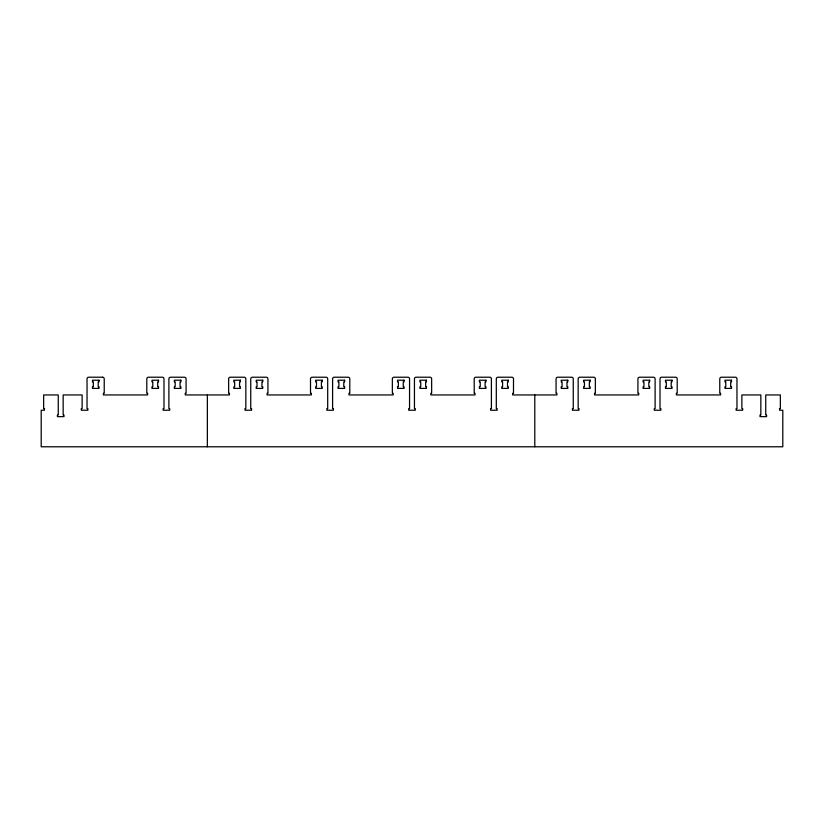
<?xml version="1.0" encoding="UTF-8"?>
<svg xmlns="http://www.w3.org/2000/svg" width="824" height="824" viewBox="0 0 824 824"><rect width="100%" height="100%" fill="white"/><g stroke="black" fill="none" stroke-linecap="round" stroke-linejoin="round"><path stroke-width="1.24" d="M534.786 394.943L534.786 446.783M207.36 394.943L207.36 446.783M102.588 377.217L88.673 377.217A1.638 1.638 0 0 0 87.035 378.844L87.035 408.591L87.859 408.591L87.859 410.228L81.308 410.228L81.308 408.591L82.132 408.591L82.132 394.943L63.16 394.943L63.16 414.997L63.984 414.997L63.984 416.635L57.433 416.635L57.433 414.997L58.257 414.997L58.257 394.943L43.651 394.943L43.651 408.591L44.475 408.591L44.475 410.228L41.2 410.228L41.2 446.783L782.8 446.783L782.8 410.228L779.525 410.228L779.525 408.591L780.349 408.591L780.349 394.943L765.743 394.943L765.743 414.997L766.567 414.997L766.567 416.635L760.016 416.635L760.016 414.997L760.84 414.997L760.84 394.943L741.868 394.943L741.868 408.591L742.692 408.591L742.692 410.228L736.141 410.228L736.141 408.591L736.965 408.591L736.965 378.844A1.638 1.638 0 0 0 735.327 377.217L721.412 377.217A1.638 1.638 0 0 0 719.774 378.844L719.774 393.306L720.588 393.306L720.588 394.943L676.391 394.943L676.391 393.306L677.204 393.306L677.204 378.844A1.638 1.638 0 0 0 675.567 377.217L661.651 377.217A1.638 1.638 0 0 0 660.014 378.844L660.014 408.591L660.838 408.591L660.838 410.228L654.287 410.228L654.287 408.591L655.111 408.591L655.111 378.844A1.638 1.638 0 0 0 653.473 377.217L639.558 377.217A1.638 1.638 0 0 0 637.92 378.844L637.92 393.306L638.734 393.306L638.734 394.943L594.537 394.943L594.537 393.306L595.35 393.306L595.35 378.844A1.638 1.638 0 0 0 593.713 377.217L579.797 377.217A1.638 1.638 0 0 0 578.16 378.844L578.16 408.591L578.984 408.591L578.984 410.228L572.433 410.228L572.433 408.591L573.257 408.591L573.257 378.844A1.638 1.638 0 0 0 571.619 377.217L557.704 377.217A1.638 1.638 0 0 0 556.066 378.844L556.066 393.306L556.88 393.306L556.88 394.943L512.683 394.943L512.683 393.306L513.496 393.306L513.496 378.844A1.638 1.638 0 0 0 511.858 377.217L497.943 377.217A1.638 1.638 0 0 0 496.306 378.844L496.306 408.591L497.13 408.591L497.13 410.228L490.579 410.228L490.579 408.591L491.403 408.591L491.403 378.844A1.638 1.638 0 0 0 489.765 377.217L475.85 377.217A1.638 1.638 0 0 0 474.212 378.844L474.212 393.306L475.026 393.306L475.026 394.943L430.828 394.943L430.828 393.306L431.642 393.306L431.642 378.844A1.638 1.638 0 0 0 430.004 377.217L416.089 377.217A1.638 1.638 0 0 0 414.451 378.844L414.451 408.591L415.275 408.591L415.275 410.228L408.725 410.228L408.725 408.591L409.549 408.591L409.549 378.844A1.638 1.638 0 0 0 407.911 377.217L393.996 377.217A1.638 1.638 0 0 0 392.358 378.844L392.358 393.306L393.172 393.306L393.172 394.943L348.974 394.943L348.974 393.306L349.788 393.306L349.788 378.844A1.638 1.638 0 0 0 348.15 377.217L334.235 377.217A1.638 1.638 0 0 0 332.597 378.844L332.597 408.591L333.421 408.591L333.421 410.228L326.871 410.228L326.871 408.591L327.695 408.591L327.695 378.844A1.638 1.638 0 0 0 326.057 377.217L312.142 377.217A1.638 1.638 0 0 0 310.504 378.844L310.504 393.306L311.317 393.306L311.317 394.943L267.12 394.943L267.12 393.306L267.934 393.306L267.934 378.844A1.638 1.638 0 0 0 266.296 377.217L252.381 377.217A1.638 1.638 0 0 0 250.743 378.844L250.743 408.591L251.567 408.591L251.567 410.228L245.016 410.228L245.016 408.591L245.84 408.591L245.84 378.844A1.638 1.638 0 0 0 244.203 377.217L230.287 377.217A1.638 1.638 0 0 0 228.65 378.844L228.65 393.306L229.463 393.306L229.463 394.943L185.266 394.943L185.266 393.306L186.08 393.306L186.08 378.844A1.638 1.638 0 0 0 184.442 377.217L170.527 377.217A1.638 1.638 0 0 0 168.889 378.844L168.889 408.591L169.713 408.591L169.713 410.228L163.162 410.228L163.162 408.591L163.986 408.591L163.986 378.844A1.638 1.638 0 0 0 162.349 377.217L148.433 377.217A1.638 1.638 0 0 0 146.796 378.844L146.796 393.306L147.609 393.306L147.609 394.943L103.412 394.943L103.412 393.306L104.226 393.306L104.226 378.844A1.638 1.638 0 0 0 102.588 377.217M99.045 380.214L92.494 380.214L92.494 381.852L93.318 381.852L93.318 386.765L92.494 386.765L92.494 388.403L99.045 388.403L99.045 386.765L98.221 386.765L98.221 381.852L99.045 381.852L99.045 380.214M158.527 380.214L151.977 380.214L151.977 381.852L152.79 381.852L152.79 386.765L151.977 386.765L151.977 388.403L158.527 388.403L158.527 386.765L157.703 386.765L157.703 381.852L158.527 381.852L158.527 380.214M180.899 380.214L174.348 380.214L174.348 381.852L175.172 381.852L175.172 386.765L174.348 386.765L174.348 388.403L180.899 388.403L180.899 386.765L180.075 386.765L180.075 381.852L180.899 381.852L180.899 380.214M240.381 380.214L233.831 380.214L233.831 381.852L234.644 381.852L234.644 386.765L233.831 386.765L233.831 388.403L240.381 388.403L240.381 386.765L239.557 386.765L239.557 381.852L240.381 381.852L240.381 380.214M262.753 380.214L256.202 380.214L256.202 381.852L257.026 381.852L257.026 386.765L256.202 386.765L256.202 388.403L262.753 388.403L262.753 386.765L261.929 386.765L261.929 381.852L262.753 381.852L262.753 380.214M322.236 380.214L315.685 380.214L315.685 381.852L316.498 381.852L316.498 386.765L315.685 386.765L315.685 388.403L322.236 388.403L322.236 386.765L321.412 386.765L321.412 381.852L322.236 381.852L322.236 380.214M344.607 380.214L338.056 380.214L338.056 381.852L338.88 381.852L338.88 386.765L338.056 386.765L338.056 388.403L344.607 388.403L344.607 386.765L343.783 386.765L343.783 381.852L344.607 381.852L344.607 380.214M404.09 380.214L397.539 380.214L397.539 381.852L398.353 381.852L398.353 386.765L397.539 386.765L397.539 388.403L404.09 388.403L404.09 386.765L403.266 386.765L403.266 381.852L404.09 381.852L404.09 380.214M426.461 380.214L419.91 380.214L419.91 381.852L420.734 381.852L420.734 386.765L419.91 386.765L419.91 388.403L426.461 388.403L426.461 386.765L425.648 386.765L425.648 381.852L426.461 381.852L426.461 380.214M485.944 380.214L479.393 380.214L479.393 381.852L480.217 381.852L480.217 386.765L479.393 386.765L479.393 388.403L485.944 388.403L485.944 386.765L485.12 386.765L485.12 381.852L485.944 381.852L485.944 380.214M508.315 380.214L501.764 380.214L501.764 381.852L502.589 381.852L502.589 386.765L501.764 386.765L501.764 388.403L508.315 388.403L508.315 386.765L507.502 386.765L507.502 381.852L508.315 381.852L508.315 380.214M567.798 380.214L561.247 380.214L561.247 381.852L562.071 381.852L562.071 386.765L561.247 386.765L561.247 388.403L567.798 388.403L567.798 386.765L566.974 386.765L566.974 381.852L567.798 381.852L567.798 380.214M590.169 380.214L583.619 380.214L583.619 381.852L584.443 381.852L584.443 386.765L583.619 386.765L583.619 388.403L590.169 388.403L590.169 386.765L589.356 386.765L589.356 381.852L590.169 381.852L590.169 380.214M649.652 380.214L643.101 380.214L643.101 381.852L643.925 381.852L643.925 386.765L643.101 386.765L643.101 388.403L649.652 388.403L649.652 386.765L648.828 386.765L648.828 381.852L649.652 381.852L649.652 380.214M672.024 380.214L665.473 380.214L665.473 381.852L666.297 381.852L666.297 386.765L665.473 386.765L665.473 388.403L672.024 388.403L672.024 386.765L671.21 386.765L671.21 381.852L672.024 381.852L672.024 380.214M731.506 380.214L724.955 380.214L724.955 381.852L725.779 381.852L725.779 386.765L724.955 386.765L724.955 388.403L731.506 388.403L731.506 386.765L730.682 386.765L730.682 381.852L731.506 381.852L731.506 380.214"/></g></svg>
